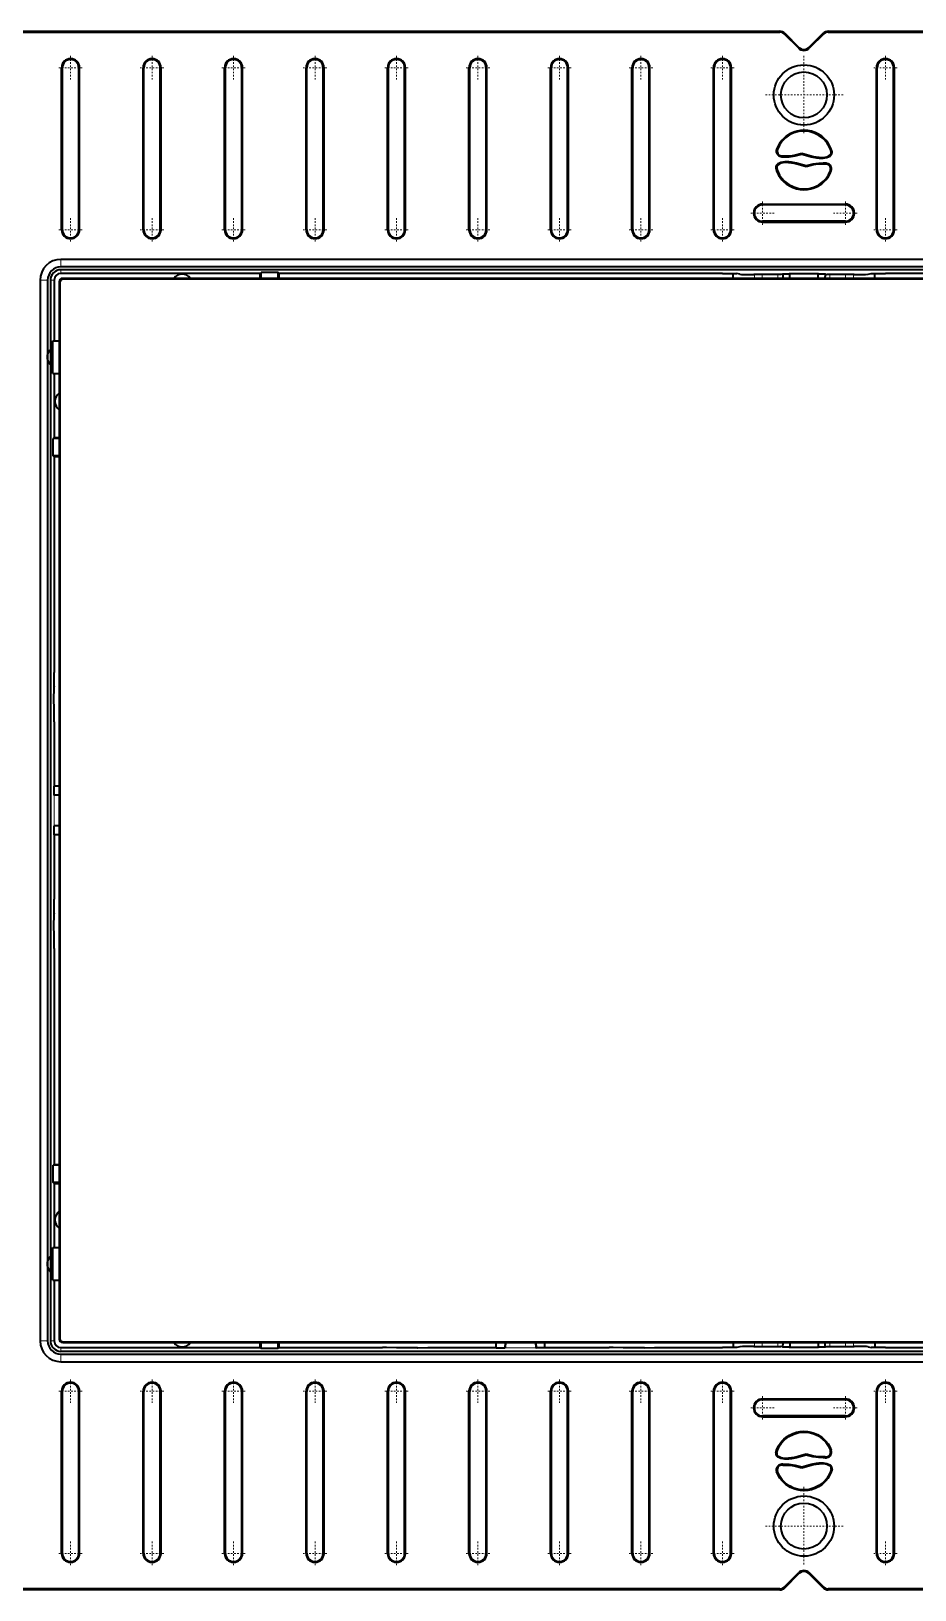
# Model space of a CAD drawing. Header units: inches. Extents: x 193287 to 241687, y 437648 to 550079.
# Drawn here: x 234760.3 to 234816.1, y 469760.9 to 469859.4 of the extents above; entities that cross this region are included whole.
import ezdxf

# ---------------------------------------------------------------- set-up
doc = ezdxf.new("R2010")
doc.units = ezdxf.units.IN
doc.header["$MEASUREMENT"] = 0
doc.linetypes.add('DASHDOT', pattern=[1, 0.5, -0.25, 0, -0.25])
doc.layers.add('CQ Lighting', color=5, linetype='Continuous', lineweight=0)
doc.layers.add('CQ lighting plan', color=7, linetype='Continuous', lineweight=0)
doc.layers.add('CQ SPOT DETAIL DIMENSION', color=9, linetype='Continuous')

# ---------------------------------------------------------------- blocks, each defined once
blk = doc.blocks.new('T.HC0E0.HQ12 top')
at = {"layer": 'CQ Lighting', "color": 1, "lineweight": 35}
for p, q in [((441352.04, 519356.81), (441486.63, 519356.81)), ((441352.04, 519356.69), (441486.63, 519356.69)), ((441493.45, 519356.81), (441628.04, 519356.81)), ((441493.45, 519356.69), (441628.04, 519356.69)), ((441385.27, 519328.78), (441385.27, 519351.66)), ((441385.39, 519328.78), (441385.39, 519351.66)), ((441387.69, 519328.78), (441387.69, 519351.66)), ((441387.81, 519328.78), (441387.81, 519351.66)), ((441396.77, 519328.78), (441396.77, 519351.66)), ((441396.89, 519328.78), (441396.89, 519351.66)), ((441399.19, 519328.78), (441399.19, 519351.66)), ((441399.31, 519328.78), (441399.31, 519351.66)), ((441408.27, 519328.78), (441408.27, 519351.66)), ((441408.39, 519328.78), (441408.39, 519351.66)), ((441410.69, 519328.78), (441410.69, 519351.66)), ((441410.81, 519328.78), (441410.81, 519351.66)), ((441419.77, 519328.78), (441419.77, 519351.66)), ((441419.89, 519328.78), (441419.89, 519351.66)), ((441422.19, 519328.78), (441422.19, 519351.66)), ((441422.31, 519328.78), (441422.31, 519351.66)), ((441431.27, 519328.78), (441431.27, 519351.66)), ((441431.39, 519328.78), (441431.39, 519351.66)), ((441433.69, 519328.78), (441433.69, 519351.66)), ((441433.81, 519328.78), (441433.81, 519351.66)), ((441442.77, 519328.78), (441442.77, 519351.66)), ((441442.89, 519328.78), (441442.89, 519351.66)), ((441445.19, 519328.78), (441445.19, 519351.66)), ((441445.31, 519328.78), (441445.31, 519351.66)), ((441454.27, 519328.78), (441454.27, 519351.66)), ((441454.39, 519328.78), (441454.39, 519351.66)), ((441456.69, 519328.78), (441456.69, 519351.66)), ((441456.81, 519328.78), (441456.81, 519351.66)), ((441465.77, 519328.78), (441465.77, 519351.66)), ((441465.89, 519328.78), (441465.89, 519351.66)), ((441468.19, 519328.78), (441468.19, 519351.66)), ((441468.31, 519328.78), (441468.31, 519351.66)), ((441477.27, 519328.78), (441477.27, 519351.66)), ((441477.39, 519328.78), (441477.39, 519351.66)), ((441479.69, 519328.78), (441479.69, 519351.66)), ((441479.81, 519328.78), (441479.81, 519351.66)), ((441500.27, 519328.78), (441500.27, 519351.66)), ((441500.39, 519328.78), (441500.39, 519351.66)), ((441502.69, 519328.78), (441502.69, 519351.66)), ((441502.81, 519328.78), (441502.81, 519351.66)), ((441594.89, 519324.61), (441385.19, 519324.61)), ((441594.89, 519323.55), (441385.19, 519323.55)), ((441382.24, 519321.66), (441382.24, 519171.96)), ((441383.31, 519321.66), (441383.31, 519171.96)), ((441383.7, 519321.66), (441383.7, 519171.96)), ((441384.93, 519321.42), (441384.93, 519172.21)), ((441385.04, 519321.31), (441385.04, 519172.31)), ((441594.89, 519323.15), (441385.19, 519323.15)), ((441413.29, 519322.62), (441385.19, 519322.62)), ((441594.65, 519321.92), (441385.43, 519321.92)), ((441594.54, 519321.81), (441385.54, 519321.81)), ((441478.55, 519322.62), (441415.99, 519322.62)), ((441384.23, 519296.76), (441384.23, 519266.28)), ((441384.23, 519227.35), (441384.23, 519196.86)), ((441385.43, 519171.71), (441594.65, 519171.71)), ((441385.54, 519171.81), (441594.54, 519171.81)), ((441385.19, 519171.01), (441413.29, 519171.01)), ((441385.19, 519170.48), (441594.89, 519170.48)), ((441385.19, 519170.08), (441594.89, 519170.08)), ((441501.53, 519171.01), (441564.09, 519171.01)), ((441385.19, 519169.01), (441594.89, 519169.01)), ((441385.27, 519141.96), (441385.27, 519164.85)), ((441385.39, 519141.96), (441385.39, 519164.85)), ((441387.69, 519141.96), (441387.69, 519164.85)), ((441387.81, 519141.96), (441387.81, 519164.85)), ((441396.77, 519141.96), (441396.77, 519164.85)), ((441396.89, 519141.96), (441396.89, 519164.85)), ((441399.19, 519141.96), (441399.19, 519164.85)), ((441399.31, 519141.96), (441399.31, 519164.85)), ((441408.27, 519141.96), (441408.27, 519164.85)), ((441408.39, 519141.96), (441408.39, 519164.85)), ((441410.69, 519141.96), (441410.69, 519164.85)), ((441410.81, 519141.96), (441410.81, 519164.85)), ((441419.77, 519141.96), (441419.77, 519164.85)), ((441419.89, 519141.96), (441419.89, 519164.85)), ((441422.19, 519141.96), (441422.19, 519164.85)), ((441422.31, 519141.96), (441422.31, 519164.85)), ((441431.27, 519141.96), (441431.27, 519164.85)), ((441431.39, 519141.96), (441431.39, 519164.85)), ((441433.69, 519141.96), (441433.69, 519164.85)), ((441433.81, 519141.96), (441433.81, 519164.85)), ((441442.77, 519141.96), (441442.77, 519164.85)), ((441442.89, 519141.96), (441442.89, 519164.85)), ((441445.19, 519141.96), (441445.19, 519164.85)), ((441445.31, 519141.96), (441445.31, 519164.85)), ((441454.27, 519141.96), (441454.27, 519164.85)), ((441454.39, 519141.96), (441454.39, 519164.85)), ((441456.69, 519141.96), (441456.69, 519164.85)), ((441456.81, 519141.96), (441456.81, 519164.85)), ((441465.77, 519141.96), (441465.77, 519164.85)), ((441465.89, 519141.96), (441465.89, 519164.85)), ((441468.19, 519141.96), (441468.19, 519164.85)), ((441468.31, 519141.96), (441468.31, 519164.85)), ((441477.27, 519141.96), (441477.27, 519164.85)), ((441477.39, 519141.96), (441477.39, 519164.85)), ((441479.69, 519141.96), (441479.69, 519164.85)), ((441479.81, 519141.96), (441479.81, 519164.85)), ((441500.27, 519141.96), (441500.27, 519164.85)), ((441500.39, 519141.96), (441500.39, 519164.85)), ((441502.69, 519141.96), (441502.69, 519164.85)), ((441502.81, 519141.96), (441502.81, 519164.85)), ((441486.63, 519136.94), (441352.04, 519136.94)), ((441486.63, 519136.81), (441352.04, 519136.81)), ((441628.04, 519136.94), (441493.45, 519136.94)), ((441628.04, 519136.81), (441493.45, 519136.81))]:
    blk.add_line(p, q, dxfattribs=at)
at = {"layer": 'CQ Lighting', "color": 1, "lineweight": 13, "ltscale": 0.00307}
for p, q in [((441486.63, 519356.69), (441486.63, 519356.81)), ((441493.45, 519356.69), (441493.45, 519356.81)), ((441454.27, 519351.66), (441454.39, 519351.66)), ((441456.81, 519351.66), (441456.69, 519351.66)), ((441465.77, 519351.66), (441465.89, 519351.66)), ((441468.31, 519351.66), (441468.19, 519351.66)), ((441477.27, 519351.66), (441477.39, 519351.66)), ((441479.81, 519351.66), (441479.69, 519351.66)), ((441500.27, 519351.66), (441500.39, 519351.66)), ((441502.81, 519351.66), (441502.69, 519351.66)), ((441490.03, 519342.83), (441490.03, 519342.71)), ((441486.18, 519340.14), (441486.3, 519340.1)), ((441486.8, 519339.1), (441486.82, 519339.22)), ((441487.03, 519339.08), (441487.04, 519339.2)), ((441493.87, 519339.31), (441493.78, 519339.4)), ((441494, 519339.77), (441493.88, 519339.75)), ((441486.21, 519337.95), (441486.3, 519337.86)), ((441493.05, 519338.18), (441493.04, 519338.06)), ((441493.28, 519338.16), (441493.26, 519338.04)), ((441493.9, 519337.12), (441493.78, 519337.16)), ((441490.04, 519334.43), (441490.04, 519334.55)), ((441484.19, 519332.4), (441484.19, 519332.28)), ((441495.89, 519332.4), (441495.89, 519332.28)), ((441484.19, 519329.86), (441484.19, 519329.98)), ((441495.89, 519329.86), (441495.89, 519329.98)), ((441454.27, 519328.78), (441454.39, 519328.78)), ((441456.81, 519328.78), (441456.69, 519328.78)), ((441465.77, 519328.78), (441465.89, 519328.78)), ((441468.31, 519328.78), (441468.19, 519328.78)), ((441477.27, 519328.78), (441477.39, 519328.78)), ((441479.81, 519328.78), (441479.69, 519328.78)), ((441500.27, 519328.78), (441500.39, 519328.78)), ((441502.81, 519328.78), (441502.69, 519328.78)), ((441454.27, 519164.85), (441454.39, 519164.85)), ((441456.81, 519164.85), (441456.69, 519164.85)), ((441465.77, 519164.85), (441465.89, 519164.85)), ((441468.31, 519164.85), (441468.19, 519164.85)), ((441477.27, 519164.85), (441477.39, 519164.85)), ((441479.81, 519164.85), (441479.69, 519164.85)), ((441500.27, 519164.85), (441500.39, 519164.85)), ((441502.81, 519164.85), (441502.69, 519164.85)), ((441486.8, 519154.53), (441486.82, 519154.41)), ((441487.03, 519154.55), (441487.04, 519154.43)), ((441493.28, 519154.66), (441493.25, 519154.54)), ((441493.28, 519155.47), (441493.26, 519155.59)), ((441493.87, 519154.32), (441493.78, 519154.23)), ((441494, 519153.86), (441493.88, 519153.88)), ((441490.03, 519150.8), (441490.03, 519150.92)), ((441454.27, 519141.96), (441454.39, 519141.96)), ((441456.81, 519141.96), (441456.69, 519141.96)), ((441465.77, 519141.96), (441465.89, 519141.96)), ((441468.31, 519141.96), (441468.19, 519141.96)), ((441477.27, 519141.96), (441477.39, 519141.96)), ((441479.81, 519141.96), (441479.69, 519141.96)), ((441500.27, 519141.96), (441500.39, 519141.96)), ((441502.81, 519141.96), (441502.69, 519141.96)), ((441486.63, 519136.94), (441486.63, 519136.81)), ((441493.45, 519136.94), (441493.45, 519136.81))]:
    blk.add_line(p, q, dxfattribs=at)
at = {"layer": 'CQ Lighting', "color": 1, "lineweight": 13, "ltscale": 0.003069}
for p, q in [((441487.25, 519356.44), (441487.33, 519356.52)), ((441492.83, 519356.44), (441492.75, 519356.52)), ((441489.25, 519354.44), (441489.33, 519354.52)), ((441490.83, 519354.44), (441490.75, 519354.52)), ((441385.27, 519351.66), (441385.39, 519351.66)), ((441387.81, 519351.66), (441387.69, 519351.66)), ((441396.77, 519351.66), (441396.89, 519351.66)), ((441399.31, 519351.66), (441399.19, 519351.66)), ((441408.27, 519351.66), (441408.39, 519351.66)), ((441410.81, 519351.66), (441410.69, 519351.66)), ((441419.77, 519351.66), (441419.89, 519351.66)), ((441422.31, 519351.66), (441422.19, 519351.66)), ((441431.27, 519351.66), (441431.39, 519351.66)), ((441433.81, 519351.66), (441433.69, 519351.66)), ((441442.77, 519351.66), (441442.89, 519351.66)), ((441445.31, 519351.66), (441445.19, 519351.66)), ((441493.28, 519338.97), (441493.25, 519339.09)), ((441486.08, 519337.49), (441486.2, 519337.51)), ((441486.79, 519338.29), (441486.83, 519338.17)), ((441385.27, 519328.78), (441385.39, 519328.78)), ((441387.81, 519328.78), (441387.69, 519328.78)), ((441396.77, 519328.78), (441396.89, 519328.78)), ((441399.31, 519328.78), (441399.19, 519328.78)), ((441408.27, 519328.78), (441408.39, 519328.78)), ((441410.81, 519328.78), (441410.69, 519328.78)), ((441419.77, 519328.78), (441419.89, 519328.78)), ((441422.31, 519328.78), (441422.19, 519328.78)), ((441431.27, 519328.78), (441431.39, 519328.78)), ((441433.81, 519328.78), (441433.69, 519328.78)), ((441442.77, 519328.78), (441442.89, 519328.78)), ((441445.31, 519328.78), (441445.19, 519328.78)), ((441385.27, 519164.85), (441385.39, 519164.85)), ((441387.81, 519164.85), (441387.69, 519164.85)), ((441396.77, 519164.85), (441396.89, 519164.85)), ((441399.31, 519164.85), (441399.19, 519164.85)), ((441408.27, 519164.85), (441408.39, 519164.85)), ((441410.81, 519164.85), (441410.69, 519164.85)), ((441419.77, 519164.85), (441419.89, 519164.85)), ((441422.31, 519164.85), (441422.19, 519164.85)), ((441431.27, 519164.85), (441431.39, 519164.85)), ((441433.81, 519164.85), (441433.69, 519164.85)), ((441442.77, 519164.85), (441442.89, 519164.85)), ((441445.31, 519164.85), (441445.19, 519164.85)), ((441484.19, 519163.77), (441484.19, 519163.65)), ((441495.89, 519163.77), (441495.89, 519163.65)), ((441484.19, 519161.23), (441484.19, 519161.35)), ((441495.89, 519161.23), (441495.89, 519161.35)), ((441490.04, 519159.2), (441490.04, 519159.08)), ((441486.08, 519156.14), (441486.2, 519156.12)), ((441493.9, 519156.51), (441493.78, 519156.47)), ((441486.21, 519155.68), (441486.3, 519155.77)), ((441486.8, 519155.34), (441486.83, 519155.46)), ((441493.05, 519155.45), (441493.04, 519155.57)), ((441486.18, 519153.49), (441486.3, 519153.53)), ((441385.27, 519141.96), (441385.39, 519141.96)), ((441387.81, 519141.96), (441387.69, 519141.96)), ((441396.77, 519141.96), (441396.89, 519141.96)), ((441399.31, 519141.96), (441399.19, 519141.96)), ((441408.27, 519141.96), (441408.39, 519141.96)), ((441410.81, 519141.96), (441410.69, 519141.96)), ((441419.77, 519141.96), (441419.89, 519141.96)), ((441422.31, 519141.96), (441422.19, 519141.96)), ((441431.27, 519141.96), (441431.39, 519141.96)), ((441433.81, 519141.96), (441433.69, 519141.96)), ((441442.77, 519141.96), (441442.89, 519141.96)), ((441445.31, 519141.96), (441445.19, 519141.96)), ((441489.25, 519139.19), (441489.33, 519139.11)), ((441490.83, 519139.19), (441490.75, 519139.11)), ((441487.25, 519137.19), (441487.33, 519137.11)), ((441492.83, 519137.19), (441492.75, 519137.11))]:
    blk.add_line(p, q, dxfattribs=at)
at = {"layer": 'CQ Lighting', "color": 1, "lineweight": 35, "ltscale": 0.070711}
for p, q in [((441487.25, 519356.44), (441489.25, 519354.44)), ((441487.33, 519356.52), (441489.33, 519354.52)), ((441492.75, 519356.52), (441490.75, 519354.52)), ((441492.83, 519356.44), (441490.83, 519354.44)), ((441487.25, 519137.19), (441489.25, 519139.19)), ((441487.33, 519137.11), (441489.33, 519139.11)), ((441492.75, 519137.11), (441490.75, 519139.11)), ((441492.83, 519137.19), (441490.83, 519139.19))]:
    blk.add_line(p, q, dxfattribs=at)
at = {"layer": 'CQ Lighting', "color": 1, "linetype": 'DASHDOT', "lineweight": 13, "ltscale": 0.082732}
for p, q in [((441386.54, 519353.32), (441386.54, 519350.01)), ((441398.04, 519353.32), (441398.04, 519350.01)), ((441409.54, 519353.32), (441409.54, 519350.01)), ((441421.04, 519353.32), (441421.04, 519350.01)), ((441432.54, 519353.32), (441432.54, 519350.01)), ((441444.04, 519353.32), (441444.04, 519350.01)), ((441455.54, 519353.32), (441455.54, 519350.01)), ((441467.04, 519353.32), (441467.04, 519350.01)), ((441478.54, 519353.32), (441478.54, 519350.01)), ((441501.54, 519353.32), (441501.54, 519350.01)), ((441484.19, 519332.78), (441484.19, 519329.47)), ((441495.89, 519332.78), (441495.89, 519329.47)), ((441386.54, 519330.43), (441386.54, 519327.12)), ((441398.04, 519330.43), (441398.04, 519327.12)), ((441409.54, 519330.43), (441409.54, 519327.12)), ((441421.04, 519330.43), (441421.04, 519327.12)), ((441432.54, 519330.43), (441432.54, 519327.12)), ((441444.04, 519330.43), (441444.04, 519327.12)), ((441455.54, 519330.43), (441455.54, 519327.12)), ((441467.04, 519330.43), (441467.04, 519327.12)), ((441478.54, 519330.43), (441478.54, 519327.12)), ((441501.54, 519330.43), (441501.54, 519327.12)), ((441386.54, 519143.62), (441386.54, 519140.31)), ((441398.04, 519143.62), (441398.04, 519140.31)), ((441409.54, 519143.62), (441409.54, 519140.31)), ((441421.04, 519143.62), (441421.04, 519140.31)), ((441432.54, 519143.62), (441432.54, 519140.31)), ((441444.04, 519143.62), (441444.04, 519140.31)), ((441455.54, 519143.62), (441455.54, 519140.31)), ((441467.04, 519143.62), (441467.04, 519140.31)), ((441478.54, 519143.62), (441478.54, 519140.31)), ((441501.54, 519143.62), (441501.54, 519140.31))]:
    blk.add_line(p, q, dxfattribs=at)
at = {"layer": 'CQ Lighting', "color": 1, "linetype": 'DASHDOT', "lineweight": 13, "ltscale": 0.276251}
blk.add_line((441490.04, 519353.34), (441490.04, 519342.29), dxfattribs=at)
at = {"layer": 'CQ Lighting', "color": 1, "linetype": 'DASHDOT', "lineweight": 13, "ltscale": 0.082731}
for p, q in [((441388.19, 519351.66), (441384.88, 519351.66)), ((441399.69, 519351.66), (441396.38, 519351.66)), ((441411.19, 519351.66), (441407.88, 519351.66)), ((441422.69, 519351.66), (441419.38, 519351.66)), ((441434.19, 519351.66), (441430.88, 519351.66)), ((441445.69, 519351.66), (441442.38, 519351.66)), ((441457.19, 519351.66), (441453.88, 519351.66)), ((441468.69, 519351.66), (441465.38, 519351.66)), ((441480.19, 519351.66), (441476.88, 519351.66)), ((441503.19, 519351.66), (441499.88, 519351.66)), ((441485.84, 519331.13), (441482.53, 519331.13)), ((441497.54, 519331.13), (441494.23, 519331.13)), ((441388.19, 519328.78), (441384.88, 519328.78)), ((441399.69, 519328.78), (441396.38, 519328.78)), ((441411.19, 519328.78), (441407.88, 519328.78)), ((441422.69, 519328.78), (441419.38, 519328.78)), ((441434.19, 519328.78), (441430.88, 519328.78)), ((441445.69, 519328.78), (441442.38, 519328.78)), ((441457.19, 519328.78), (441453.88, 519328.78)), ((441468.69, 519328.78), (441465.38, 519328.78)), ((441480.19, 519328.78), (441476.88, 519328.78)), ((441503.19, 519328.78), (441499.88, 519328.78)), ((441388.19, 519164.85), (441384.88, 519164.85)), ((441386.54, 519166.51), (441386.54, 519163.2)), ((441399.69, 519164.85), (441396.38, 519164.85)), ((441398.04, 519166.51), (441398.04, 519163.2)), ((441411.19, 519164.85), (441407.88, 519164.85)), ((441409.54, 519166.51), (441409.54, 519163.2)), ((441422.69, 519164.85), (441419.38, 519164.85)), ((441421.04, 519166.51), (441421.04, 519163.2)), ((441434.19, 519164.85), (441430.88, 519164.85)), ((441432.54, 519166.51), (441432.54, 519163.2)), ((441445.69, 519164.85), (441442.38, 519164.85)), ((441444.04, 519166.51), (441444.04, 519163.2)), ((441457.19, 519164.85), (441453.88, 519164.85)), ((441455.54, 519166.51), (441455.54, 519163.2)), ((441468.69, 519164.85), (441465.38, 519164.85)), ((441467.04, 519166.51), (441467.04, 519163.2)), ((441480.19, 519164.85), (441476.88, 519164.85)), ((441478.54, 519166.51), (441478.54, 519163.2)), ((441503.19, 519164.85), (441499.88, 519164.85)), ((441501.54, 519166.51), (441501.54, 519163.2)), ((441484.19, 519164.16), (441484.19, 519160.85)), ((441495.89, 519164.16), (441495.89, 519160.85)), ((441485.84, 519162.5), (441482.53, 519162.5)), ((441497.54, 519162.5), (441494.23, 519162.5)), ((441388.19, 519141.96), (441384.88, 519141.96)), ((441399.69, 519141.96), (441396.38, 519141.96)), ((441411.19, 519141.96), (441407.88, 519141.96)), ((441422.69, 519141.96), (441419.38, 519141.96)), ((441434.19, 519141.96), (441430.88, 519141.96)), ((441445.69, 519141.96), (441442.38, 519141.96)), ((441457.19, 519141.96), (441453.88, 519141.96)), ((441468.69, 519141.96), (441465.38, 519141.96)), ((441480.19, 519141.96), (441476.88, 519141.96)), ((441503.19, 519141.96), (441499.88, 519141.96))]:
    blk.add_line(p, q, dxfattribs=at)
at = {"layer": 'CQ Lighting', "color": 1, "linetype": 'DASHDOT', "lineweight": 13, "ltscale": 0.27625}
for p, q in [((441495.56, 519347.81), (441484.51, 519347.81)), ((441490.04, 519151.34), (441490.04, 519140.29)), ((441495.56, 519145.81), (441484.51, 519145.81))]:
    blk.add_line(p, q, dxfattribs=at)
at = {"layer": 'CQ Lighting', "color": 1, "lineweight": 35, "ltscale": 0.003198}
for p, q in [((441489.73, 519339.59), (441489.73, 519339.46)), ((441490.35, 519337.67), (441490.35, 519337.8))]:
    blk.add_line(p, q, dxfattribs=at)
at = {"layer": 'CQ Lighting', "color": 1, "lineweight": 35, "ltscale": 0.2925}
for p, q in [((441484.19, 519332.4), (441495.89, 519332.4)), ((441495.89, 519332.28), (441484.19, 519332.28)), ((441495.89, 519329.98), (441484.19, 519329.98)), ((441484.19, 519329.86), (441495.89, 519329.86)), ((441484.19, 519163.77), (441495.89, 519163.77)), ((441495.89, 519163.65), (441484.19, 519163.65)), ((441495.89, 519161.35), (441484.19, 519161.35)), ((441484.19, 519161.23), (441495.89, 519161.23))]:
    blk.add_line(p, q, dxfattribs=at)
at = {"layer": 'CQ Lighting', "color": 1, "lineweight": 13, "ltscale": 0.026749}
for p, q in [((441385.19, 519324.61), (441385.19, 519323.55)), ((441382.24, 519321.66), (441383.31, 519321.66)), ((441382.24, 519171.96), (441383.31, 519171.96)), ((441385.19, 519169.01), (441385.19, 519170.08))]:
    blk.add_line(p, q, dxfattribs=at)
at = {"layer": 'CQ Lighting', "color": 1, "lineweight": 13, "ltscale": 0.013243}
for p, q in [((441383.7, 519321.66), (441384.23, 519321.66)), ((441385.19, 519323.15), (441385.19, 519322.62)), ((441383.7, 519171.96), (441384.23, 519171.96)), ((441385.19, 519170.48), (441385.19, 519171.01))]:
    blk.add_line(p, q, dxfattribs=at)
at = {"layer": 'CQ Lighting', "color": 1, "lineweight": 35, "ltscale": 0.21375}
for p, q in [((441384.23, 519321.66), (441384.23, 519313.11)), ((441384.23, 519180.51), (441384.23, 519171.96))]:
    blk.add_line(p, q, dxfattribs=at)
at = {"layer": 'CQ Lighting', "color": 1, "lineweight": 13, "ltscale": 0.003856}
for p, q in [((441384.93, 519321.42), (441385.04, 519321.31)), ((441385.43, 519321.92), (441385.54, 519321.81)), ((441384.93, 519172.21), (441385.04, 519172.31)), ((441385.43, 519171.71), (441385.54, 519171.81))]:
    blk.add_line(p, q, dxfattribs=at)
at = {"layer": 'CQ Lighting', "color": 1, "lineweight": 35, "ltscale": 0.004443}
for p, q in [((441413.29, 519322.62), (441413.42, 519322.75)), ((441415.99, 519322.62), (441415.86, 519322.75)), ((441384.23, 519299.46), (441384.1, 519299.34)), ((441384.23, 519296.76), (441384.1, 519296.89)), ((441384.23, 519196.86), (441384.1, 519196.74)), ((441384.23, 519194.16), (441384.1, 519194.29)), ((441413.29, 519171.01), (441413.42, 519170.88)), ((441415.99, 519171.01), (441415.86, 519170.88))]:
    blk.add_line(p, q, dxfattribs=at)
at = {"layer": 'CQ Lighting', "color": 1, "lineweight": 35, "ltscale": 0.017497}
for p, q in [((441413.29, 519321.92), (441413.29, 519322.62)), ((441415.99, 519321.92), (441415.99, 519322.62))]:
    blk.add_line(p, q, dxfattribs=at)
at = {"layer": 'CQ Lighting', "color": 1, "lineweight": 35, "ltscale": 0.020639}
for p, q in [((441413.42, 519321.92), (441413.42, 519322.75)), ((441415.86, 519321.92), (441415.86, 519322.75))]:
    blk.add_line(p, q, dxfattribs=at)
at = {"layer": 'CQ Lighting', "color": 1, "lineweight": 35, "ltscale": 0.061217}
for p, q in [((441415.86, 519322.75), (441413.42, 519322.75)), ((441384.1, 519296.89), (441384.1, 519299.34)), ((441415.86, 519170.88), (441413.42, 519170.88))]:
    blk.add_line(p, q, dxfattribs=at)
at = {"layer": 'CQ Lighting', "color": 1, "lineweight": 35, "ltscale": 0.017352}
for p, q in [((441480.04, 519321.92), (441480.04, 519322.62)), ((441500.04, 519321.92), (441500.04, 519322.62))]:
    blk.add_line(p, q, dxfattribs=at)
at = {"layer": 'CQ Lighting', "color": 1, "lineweight": 35, "ltscale": 0.010924}
for p, q in [((441480.97, 519322.5), (441480.55, 519322.61)), ((441499.11, 519322.5), (441499.53, 519322.61)), ((441480.97, 519171.13), (441480.55, 519171.02)), ((441499.11, 519171.13), (441499.53, 519171.02))]:
    blk.add_line(p, q, dxfattribs=at)
at = {"layer": 'CQ Lighting', "color": 1, "lineweight": 35, "ltscale": 0.095664}
for p, q in [((441486.8, 519322.48), (441482.97, 519322.48)), ((441497.11, 519322.48), (441493.28, 519322.48)), ((441482.97, 519171.15), (441486.8, 519171.15)), ((441493.28, 519171.15), (441497.11, 519171.15))]:
    blk.add_line(p, q, dxfattribs=at)
at = {"layer": 'CQ Lighting', "color": 1, "lineweight": 13, "ltscale": 0.014006}
for p, q in [((441483.05, 519321.92), (441483.05, 519322.48)), ((441484.16, 519321.92), (441484.16, 519322.48)), ((441486.37, 519322.48), (441486.37, 519321.92)), ((441493.71, 519321.92), (441493.71, 519322.48)), ((441495.92, 519322.48), (441495.92, 519321.92)), ((441497.03, 519322.48), (441497.03, 519321.92))]:
    blk.add_line(p, q, dxfattribs=at)
at = {"layer": 'CQ Lighting', "color": 1, "lineweight": 35, "ltscale": 0.004949}
for p, q in [((441486.99, 519322.53), (441486.8, 519322.48)), ((441493.09, 519322.53), (441493.28, 519322.48)), ((441486.99, 519171.1), (441486.8, 519171.15)), ((441493.09, 519171.1), (441493.28, 519171.15))]:
    blk.add_line(p, q, dxfattribs=at)
at = {"layer": 'CQ Lighting', "color": 1, "lineweight": 35, "ltscale": 0.02625}
for p, q in [((441488.04, 519322.53), (441486.99, 519322.53)), ((441493.09, 519322.53), (441492.04, 519322.53)), ((441486.99, 519171.1), (441488.04, 519171.1)), ((441492.04, 519171.1), (441493.09, 519171.1))]:
    blk.add_line(p, q, dxfattribs=at)
at = {"layer": 'CQ Lighting', "color": 1, "lineweight": 35, "ltscale": 0.007932}
for p, q in [((441487.04, 519322.53), (441487.04, 519322.21)), ((441493.04, 519322.53), (441493.04, 519322.21)), ((441487.04, 519171.1), (441487.04, 519171.41)), ((441493.04, 519171.1), (441493.04, 519171.41))]:
    blk.add_line(p, q, dxfattribs=at)
at = {"layer": 'CQ Lighting', "color": 1, "lineweight": 35, "ltscale": 0.001254}
for p, q in [((441487.99, 519322.59), (441488.04, 519322.58)), ((441492.04, 519322.58), (441492.09, 519322.59)), ((441487.99, 519171.04), (441488.04, 519171.05)), ((441492.04, 519171.05), (441492.09, 519171.04))]:
    blk.add_line(p, q, dxfattribs=at)
at = {"layer": 'CQ Lighting', "color": 1, "lineweight": 35, "ltscale": 0.016656}
for p, q in [((441488.04, 519321.92), (441488.04, 519322.59)), ((441492.04, 519321.92), (441492.04, 519322.59))]:
    blk.add_line(p, q, dxfattribs=at)
at = {"layer": 'CQ Lighting', "color": 1, "lineweight": 35, "ltscale": 0.226101}
for p, q in [((441510.57, 519322.62), (441501.53, 519322.62)), ((441469.51, 519171.01), (441478.55, 519171.01))]:
    blk.add_line(p, q, dxfattribs=at)
at = {"layer": 'CQ Lighting', "color": 1, "lineweight": 35, "ltscale": 0.007039}
for p, q in [((441384.04, 519312.83), (441384.04, 519313.11)), ((441384.04, 519184.83), (441384.04, 519185.11))]:
    blk.add_line(p, q, dxfattribs=at)
at = {"layer": 'CQ Lighting', "color": 1, "lineweight": 35, "ltscale": 0.022273}
for p, q in [((441384.04, 519313.11), (441384.93, 519313.11)), ((441384.04, 519308.51), (441384.93, 519308.51)), ((441384.04, 519185.11), (441384.93, 519185.11)), ((441384.04, 519180.51), (441384.93, 519180.51))]:
    blk.add_line(p, q, dxfattribs=at)
at = {"layer": 'CQ Lighting', "color": 1, "lineweight": 35, "ltscale": 0.107961}
for p, q in [((441384.04, 519308.51), (441384.04, 519312.83)), ((441384.04, 519180.51), (441384.04, 519184.83))]:
    blk.add_line(p, q, dxfattribs=at)
at = {"layer": 'CQ Lighting', "color": 1, "lineweight": 35, "ltscale": 0.226248}
blk.add_line((441384.23, 519308.51), (441384.23, 519299.46), dxfattribs=at)
at = {"layer": 'CQ Lighting', "color": 1, "lineweight": 35, "ltscale": 0.020638}
for p, q in [((441384.93, 519299.34), (441384.1, 519299.34)), ((441384.93, 519296.89), (441384.1, 519296.89)), ((441384.93, 519196.74), (441384.1, 519196.74)), ((441384.93, 519194.29), (441384.1, 519194.29)), ((441413.42, 519170.88), (441413.42, 519171.71)), ((441415.86, 519170.88), (441415.86, 519171.71))]:
    blk.add_line(p, q, dxfattribs=at)
at = {"layer": 'CQ Lighting', "color": 1, "lineweight": 35, "ltscale": 0.017496}
for p, q in [((441384.23, 519299.46), (441384.93, 519299.46)), ((441384.23, 519296.76), (441384.93, 519296.76)), ((441384.23, 519196.86), (441384.93, 519196.86)), ((441384.23, 519194.16), (441384.93, 519194.16)), ((441413.29, 519171.01), (441413.29, 519171.71)), ((441415.99, 519171.01), (441415.99, 519171.71))]:
    blk.add_line(p, q, dxfattribs=at)
at = {"layer": 'CQ Lighting', "color": 1, "lineweight": 35, "ltscale": 0.000476}
for p, q in [((441384.22, 519264.31), (441384.22, 519264.29)), ((441384.22, 519261.32), (441384.22, 519261.34)), ((441384.22, 519232.31), (441384.22, 519232.29)), ((441384.22, 519229.32), (441384.22, 519229.34)), ((441432.56, 519170.99), (441432.54, 519170.99)), ((441435.52, 519170.99), (441435.54, 519170.99)), ((441464.56, 519170.99), (441464.54, 519170.99)), ((441467.52, 519170.99), (441467.54, 519170.99))]:
    blk.add_line(p, q, dxfattribs=at)
at = {"layer": 'CQ Lighting', "color": 1, "lineweight": 35, "ltscale": 0.227061}
for p, q in [((441384.23, 519259.35), (441384.23, 519250.27)), ((441384.23, 519243.36), (441384.23, 519234.28))]:
    blk.add_line(p, q, dxfattribs=at)
at = {"layer": 'CQ Lighting', "color": 1, "lineweight": 35, "ltscale": 0.031544}
for p, q in [((441384.2, 519250.27), (441384.2, 519249.01)), ((441384.2, 519244.62), (441384.2, 519243.36))]:
    blk.add_line(p, q, dxfattribs=at)
at = {"layer": 'CQ Lighting', "color": 1, "lineweight": 35, "ltscale": 0.018345}
for p, q in [((441384.93, 519250.24), (441384.2, 519250.27)), ((441384.93, 519243.39), (441384.2, 519243.36))]:
    blk.add_line(p, q, dxfattribs=at)
at = {"layer": 'CQ Lighting', "color": 1, "lineweight": 35, "ltscale": 0.001102}
for p, q in [((441384.22, 519248.97), (441384.2, 519249.01)), ((441384.22, 519244.66), (441384.2, 519244.62))]:
    blk.add_line(p, q, dxfattribs=at)
at = {"layer": 'CQ Lighting', "color": 1, "lineweight": 35, "ltscale": 0.018337}
for p, q in [((441384.93, 519248.99), (441384.2, 519249.01)), ((441384.93, 519244.64), (441384.2, 519244.62))]:
    blk.add_line(p, q, dxfattribs=at)
at = {"layer": 'CQ Lighting', "color": 1, "lineweight": 13, "ltscale": 0.107585}
for p, q in [((441384.22, 519248.97), (441384.22, 519244.66)), ((441452.19, 519170.99), (441447.89, 519170.99))]:
    blk.add_line(p, q, dxfattribs=at)
at = {"layer": 'CQ Lighting', "color": 1, "lineweight": 35, "ltscale": 0.061216}
blk.add_line((441384.1, 519194.29), (441384.1, 519196.74), dxfattribs=at)
at = {"layer": 'CQ Lighting', "color": 1, "lineweight": 35, "ltscale": 0.22625}
blk.add_line((441384.23, 519194.16), (441384.23, 519185.11), dxfattribs=at)
at = {"layer": 'CQ Lighting', "color": 1, "lineweight": 35, "ltscale": 0.01833}
for p, q in [((441446.59, 519170.97), (441446.61, 519171.71)), ((441453.49, 519170.97), (441453.46, 519171.71))]:
    blk.add_line(p, q, dxfattribs=at)
at = {"layer": 'CQ Lighting', "color": 1, "lineweight": 35, "ltscale": 0.018322}
for p, q in [((441447.86, 519171.71), (441447.85, 519170.97)), ((441452.22, 519171.71), (441452.23, 519170.97))]:
    blk.add_line(p, q, dxfattribs=at)
at = {"layer": 'CQ Lighting', "color": 1, "lineweight": 35, "ltscale": 0.017349}
for p, q in [((441480.04, 519171.71), (441480.04, 519171.01)), ((441500.04, 519171.71), (441500.04, 519171.01))]:
    blk.add_line(p, q, dxfattribs=at)
at = {"layer": 'CQ Lighting', "color": 1, "lineweight": 13, "ltscale": 0.014005}
for p, q in [((441483.05, 519171.71), (441483.05, 519171.15)), ((441484.16, 519171.71), (441484.16, 519171.15)), ((441486.37, 519171.15), (441486.37, 519171.71)), ((441493.71, 519171.71), (441493.71, 519171.15)), ((441495.92, 519171.15), (441495.92, 519171.71)), ((441497.03, 519171.15), (441497.03, 519171.71))]:
    blk.add_line(p, q, dxfattribs=at)
at = {"layer": 'CQ Lighting', "color": 1, "lineweight": 35, "ltscale": 0.016655}
for p, q in [((441488.04, 519171.71), (441488.04, 519171.04)), ((441492.04, 519171.71), (441492.04, 519171.04))]:
    blk.add_line(p, q, dxfattribs=at)
at = {"layer": 'CQ Lighting', "color": 1, "lineweight": 35, "ltscale": 0.364604}
blk.add_line((441415.99, 519171.01), (441430.57, 519171.01), dxfattribs=at)
at = {"layer": 'CQ Lighting', "color": 1, "lineweight": 35, "ltscale": 0.227122}
for p, q in [((441437.51, 519171.01), (441446.59, 519171.01)), ((441453.49, 519171.01), (441462.57, 519171.01))]:
    blk.add_line(p, q, dxfattribs=at)
at = {"layer": 'CQ Lighting', "color": 1, "lineweight": 35, "ltscale": 0.031513}
for p, q in [((441446.59, 519170.97), (441447.85, 519170.97)), ((441453.49, 519170.97), (441452.23, 519170.97))]:
    blk.add_line(p, q, dxfattribs=at)
at = {"layer": 'CQ Lighting', "color": 1, "lineweight": 35, "ltscale": 0.001068}
for p, q in [((441447.89, 519170.99), (441447.85, 519170.97)), ((441452.19, 519170.99), (441452.23, 519170.97))]:
    blk.add_line(p, q, dxfattribs=at)
at = {"layer": 'CQ Lighting', "color": 1, "lineweight": 35, "ltscale": 0.003193}
blk.add_line((441489.73, 519154.04), (441489.73, 519154.17), dxfattribs=at)
at = {"layer": 'CQ Lighting', "color": 1, "lineweight": 35, "ltscale": 0.003194}
blk.add_line((441490.35, 519155.96), (441490.35, 519155.83), dxfattribs=at)
at = {"layer": 'CQ Lighting', "color": 1, "lineweight": 35}
for points in [[(441490.03, 519342.83), (441489.56, 519342.81), (441489.08, 519342.72), (441488.6, 519342.58), (441488.14, 519342.37), (441487.5, 519341.97), (441486.95, 519341.45), (441486.64, 519341.05), (441486.38, 519340.61), (441486.18, 519340.14)], [(441490.03, 519342.71), (441489.31, 519342.65), (441488.63, 519342.46), (441488.01, 519342.16), (441487.45, 519341.76), (441486.97, 519341.28), (441486.58, 519340.72), (441486.3, 519340.1)], [(441494, 519339.77), (441493.85, 519340.29), (441493.62, 519340.78), (441493.4, 519341.12), (441493.15, 519341.43), (441492.86, 519341.72), (441492.54, 519341.99), (441492.09, 519342.28), (441491.61, 519342.52), (441491.1, 519342.69), (441490.57, 519342.8), (441490.03, 519342.83)], [(441493.88, 519339.75), (441493.78, 519340.1), (441493.65, 519340.44), (441493.47, 519340.78), (441493.26, 519341.1), (441492.76, 519341.65), (441492.16, 519342.1), (441491.49, 519342.43), (441490.77, 519342.64), (441490.03, 519342.71)], [(441487.03, 519339.08), (441487.33, 519339.07), (441487.94, 519339.1), (441488.81, 519339.23), (441489.73, 519339.46)], [(441487.04, 519339.2), (441487.53, 519339.2), (441488.03, 519339.23), (441488.67, 519339.33), (441489.73, 519339.59)], [(441489.73, 519339.59), (441490.86, 519339.27), (441491.41, 519339.14), (441492.2, 519339.01), (441492.75, 519339), (441493.25, 519339.09)], [(441489.73, 519339.46), (441491.08, 519339.09), (441491.8, 519338.94), (441492.17, 519338.89), (441492.75, 519338.88), (441493.28, 519338.97)], [(441493.25, 519339.09), (441493.55, 519339.22), (441493.78, 519339.4)], [(441493.28, 519338.97), (441493.51, 519339.06), (441493.72, 519339.18), (441493.87, 519339.31)], [(441486.08, 519337.49), (441486.23, 519336.97), (441486.46, 519336.48), (441486.68, 519336.14), (441486.93, 519335.83), (441487.22, 519335.54), (441487.54, 519335.27), (441487.99, 519334.98), (441488.47, 519334.74), (441488.98, 519334.57), (441489.51, 519334.46), (441490.04, 519334.43)], [(441486.2, 519337.51), (441486.3, 519337.16), (441486.43, 519336.82), (441486.61, 519336.48), (441486.82, 519336.16), (441487.32, 519335.61), (441487.92, 519335.16), (441488.59, 519334.83), (441489.3, 519334.62), (441490.04, 519334.55)], [(441486.8, 519338.29), (441486.57, 519338.2), (441486.36, 519338.08), (441486.21, 519337.95)], [(441486.83, 519338.17), (441486.53, 519338.04), (441486.3, 519337.86)], [(441490.35, 519337.8), (441489, 519338.17), (441488.28, 519338.32), (441487.91, 519338.37), (441487.33, 519338.38), (441486.8, 519338.29)], [(441490.35, 519337.67), (441489.22, 519337.99), (441488.67, 519338.12), (441487.88, 519338.25), (441487.33, 519338.26), (441486.83, 519338.17)], [(441490.04, 519334.55), (441490.77, 519334.61), (441491.45, 519334.8), (441492.07, 519335.1), (441492.63, 519335.5), (441493.11, 519335.98), (441493.5, 519336.54), (441493.78, 519337.16)], [(441490.04, 519334.43), (441490.52, 519334.45), (441490.99, 519334.54), (441491.48, 519334.68), (441491.94, 519334.89), (441492.58, 519335.29), (441493.13, 519335.81), (441493.44, 519336.21), (441493.7, 519336.65), (441493.9, 519337.12)], [(441493.05, 519338.18), (441492.75, 519338.19), (441492.14, 519338.16), (441491.27, 519338.03), (441490.35, 519337.8)], [(441493.04, 519338.06), (441492.55, 519338.06), (441492.05, 519338.02), (441491.41, 519337.93), (441490.35, 519337.67)], [(441478.55, 519322.62), (441480.16, 519322.62), (441480.52, 519322.61), (441480.54, 519322.61), (441480.55, 519322.61)], [(441480.97, 519322.5), (441480.98, 519322.5), (441481.22, 519322.49), (441482.97, 519322.48)], [(441487.99, 519322.59), (441487.99, 519322.59), (441488.01, 519322.59), (441488.2, 519322.59), (441491.42, 519322.6), (441492.07, 519322.59), (441492.09, 519322.59), (441492.09, 519322.59)], [(441497.11, 519322.48), (441498.72, 519322.49), (441499.08, 519322.5), (441499.1, 519322.5), (441499.11, 519322.5)], [(441499.53, 519322.61), (441499.54, 519322.61), (441499.78, 519322.61), (441501.53, 519322.62)], [(441384.22, 519264.31), (441384.23, 519265.39), (441384.23, 519266.28)], [(441384.22, 519261.34), (441384.2, 519262.35), (441384.21, 519264.27), (441384.22, 519264.29)], [(441384.23, 519259.35), (441384.22, 519260.96), (441384.22, 519261.32)], [(441384.93, 519248.94), (441384.24, 519248.96), (441384.22, 519248.96), (441384.22, 519248.97)], [(441384.93, 519244.69), (441384.24, 519244.67), (441384.22, 519244.66), (441384.22, 519244.66)], [(441384.22, 519232.31), (441384.23, 519233.39), (441384.23, 519234.28)], [(441384.22, 519229.34), (441384.2, 519230.35), (441384.21, 519232.27), (441384.22, 519232.29)], [(441384.23, 519227.35), (441384.22, 519228.96), (441384.22, 519229.32)], [(441447.91, 519171.71), (441447.89, 519171.02), (441447.89, 519171), (441447.89, 519170.99)], [(441452.16, 519171.71), (441452.19, 519171.02), (441452.19, 519171), (441452.19, 519170.99)], [(441432.54, 519170.99), (441431.12, 519171.01), (441430.57, 519171.01)], [(441435.52, 519170.99), (441434.43, 519170.98), (441432.89, 519170.98), (441432.56, 519170.99)], [(441435.54, 519170.99), (441436.96, 519171.01), (441437.51, 519171.01)], [(441464.54, 519170.99), (441463.12, 519171.01), (441462.57, 519171.01)], [(441467.52, 519170.99), (441466.43, 519170.98), (441464.89, 519170.98), (441464.56, 519170.99)], [(441467.54, 519170.99), (441468.96, 519171.01), (441469.51, 519171.01)], [(441480.55, 519171.02), (441480.54, 519171.02), (441480.3, 519171.02), (441478.55, 519171.01)], [(441482.97, 519171.15), (441481.36, 519171.14), (441481, 519171.13), (441480.98, 519171.13), (441480.97, 519171.13)], [(441492.09, 519171.04), (441492.09, 519171.04), (441492.09, 519171.04), (441492.06, 519171.04), (441491.42, 519171.03), (441488.91, 519171.03), (441488, 519171.04), (441487.99, 519171.04), (441487.99, 519171.04)], [(441499.11, 519171.13), (441499.1, 519171.13), (441498.86, 519171.14), (441497.11, 519171.15)], [(441501.53, 519171.01), (441499.92, 519171.01), (441499.56, 519171.02), (441499.54, 519171.02), (441499.53, 519171.02)], [(441486.08, 519156.14), (441486.23, 519156.66), (441486.46, 519157.15), (441486.68, 519157.49), (441486.93, 519157.8), (441487.22, 519158.09), (441487.54, 519158.36), (441487.99, 519158.65), (441488.47, 519158.89), (441488.98, 519159.06), (441489.51, 519159.17), (441490.04, 519159.2)], [(441486.2, 519156.12), (441486.3, 519156.47), (441486.43, 519156.81), (441486.61, 519157.15), (441486.82, 519157.47), (441487.32, 519158.02), (441487.92, 519158.47), (441488.59, 519158.8), (441489.3, 519159.01), (441490.04, 519159.08)], [(441490.04, 519159.2), (441490.52, 519159.18), (441490.99, 519159.09), (441491.48, 519158.95), (441491.94, 519158.74), (441492.58, 519158.34), (441493.13, 519157.82), (441493.44, 519157.42), (441493.7, 519156.98), (441493.9, 519156.51)], [(441490.04, 519159.08), (441490.77, 519159.02), (441491.45, 519158.83), (441492.07, 519158.53), (441492.63, 519158.13), (441493.11, 519157.65), (441493.5, 519157.09), (441493.78, 519156.47)], [(441486.8, 519155.34), (441486.57, 519155.43), (441486.36, 519155.55), (441486.21, 519155.68)], [(441486.83, 519155.46), (441486.53, 519155.59), (441486.3, 519155.77)], [(441490.35, 519155.83), (441489, 519155.46), (441488.28, 519155.31), (441487.91, 519155.26), (441487.33, 519155.25), (441486.8, 519155.34)], [(441490.35, 519155.96), (441489.22, 519155.64), (441488.67, 519155.51), (441487.88, 519155.38), (441487.33, 519155.37), (441486.83, 519155.46)], [(441487.03, 519154.55), (441487.33, 519154.56), (441487.94, 519154.53), (441488.81, 519154.4), (441489.73, 519154.17)], [(441487.04, 519154.43), (441487.53, 519154.43), (441488.03, 519154.4), (441488.67, 519154.3), (441489.73, 519154.04)], [(441489.73, 519154.17), (441491.08, 519154.54), (441491.8, 519154.69), (441492.17, 519154.74), (441492.75, 519154.75), (441493.28, 519154.66)], [(441489.73, 519154.04), (441490.86, 519154.36), (441491.41, 519154.49), (441492.2, 519154.62), (441492.75, 519154.63), (441493.25, 519154.54)], [(441493.88, 519153.88), (441493.78, 519153.53), (441493.65, 519153.19), (441493.47, 519152.85), (441493.26, 519152.53), (441492.76, 519151.98), (441492.16, 519151.53), (441491.49, 519151.2), (441490.77, 519150.99), (441490.03, 519150.92)], [(441494, 519153.86), (441493.85, 519153.34), (441493.62, 519152.85), (441493.4, 519152.51), (441493.15, 519152.2), (441492.86, 519151.91), (441492.54, 519151.64), (441492.09, 519151.35), (441491.61, 519151.11), (441491.1, 519150.94), (441490.57, 519150.83), (441490.03, 519150.8)], [(441493.04, 519155.57), (441492.55, 519155.57), (441492.05, 519155.6), (441491.41, 519155.7), (441490.35, 519155.96)], [(441493.05, 519155.45), (441492.75, 519155.44), (441492.14, 519155.47), (441491.27, 519155.6), (441490.35, 519155.83)], [(441493.25, 519154.54), (441493.55, 519154.41), (441493.78, 519154.23)], [(441493.28, 519154.66), (441493.51, 519154.57), (441493.72, 519154.45), (441493.87, 519154.32)], [(441490.03, 519150.8), (441489.56, 519150.82), (441489.08, 519150.91), (441488.6, 519151.05), (441488.14, 519151.26), (441487.5, 519151.66), (441486.95, 519152.18), (441486.64, 519152.58), (441486.38, 519153.02), (441486.18, 519153.49)], [(441490.03, 519150.92), (441489.31, 519150.98), (441488.63, 519151.17), (441488.01, 519151.47), (441487.45, 519151.87), (441486.97, 519152.35), (441486.58, 519152.91), (441486.3, 519153.53)]]:
    blk.add_lwpolyline(points, dxfattribs=at)
for centre, radius in [((441490.04, 519347.81), 4.25), ((441490.04, 519347.81), 3.25), ((441490.04, 519145.81), 4.25), ((441490.04, 519145.81), 3.25)]:
    blk.add_circle(centre, radius, dxfattribs=at)
for centre, radius, start, end in [((441486.63, 519355.81), 1, 45, 90), ((441486.63, 519355.81), 0.877, 45, 90), ((441493.45, 519355.81), 1, 90, 135), ((441493.45, 519355.81), 0.877, 90, 135), ((441490.04, 519355.23), 1.12, 225, 315), ((441490.04, 519355.23), 1, 225, 315), ((441386.54, 519351.66), 1.27, 0, 180), ((441386.54, 519351.66), 1.15, 0, 180), ((441398.04, 519351.66), 1.27, 0, 180), ((441398.04, 519351.66), 1.15, 0, 180), ((441409.54, 519351.66), 1.27, 0, 180), ((441409.54, 519351.66), 1.15, 0, 180), ((441421.04, 519351.66), 1.27, 0, 180), ((441421.04, 519351.66), 1.15, 0, 180), ((441432.54, 519351.66), 1.27, 0, 180), ((441432.54, 519351.66), 1.15, 0, 180), ((441444.04, 519351.66), 1.27, 0, 180), ((441444.04, 519351.66), 1.15, 0, 180), ((441455.54, 519351.66), 1.27, 0, 180), ((441455.54, 519351.66), 1.15, 0, 180), ((441467.04, 519351.66), 1.27, 0, 180), ((441467.04, 519351.66), 1.15, 0, 180), ((441478.54, 519351.66), 1.27, 0, 180), ((441478.54, 519351.66), 1.15, 0, 180), ((441501.54, 519351.66), 1.27, 0, 180), ((441501.54, 519351.66), 1.15, 0, 180), ((441486.92, 519339.88), 0.786, 160.7264, 260.9791), ((441486.92, 519339.88), 0.663, 160.7264, 260.9791), ((441487.18, 519341.51), 2.43, 261.1323, 266.6053), ((441487.17, 519341.48), 2.28, 261.2146, 266.7624), ((441493.49, 519339.67), 0.396, 316.5206, 11.9131), ((441493.49, 519339.67), 0.519, 316.5206, 11.9131), ((441486.59, 519337.59), 0.519, 136.5206, 191.9131), ((441486.59, 519337.59), 0.396, 136.5206, 191.9131), ((441492.91, 519335.78), 2.28, 81.2146, 86.7624), ((441492.9, 519335.75), 2.43, 81.1323, 86.6053), ((441493.15, 519337.38), 0.663, 340.7264, 80.9791), ((441493.15, 519337.38), 0.786, 340.7264, 80.9791), ((441484.19, 519331.13), 1.27, 90, 270), ((441484.19, 519331.13), 1.15, 90, 270), ((441495.89, 519331.13), 1.27, 270, 90), ((441495.89, 519331.13), 1.15, 270, 90), ((441386.54, 519328.78), 1.27, 180, 0), ((441386.54, 519328.78), 1.15, 180, 0), ((441398.04, 519328.78), 1.27, 180, 0), ((441398.04, 519328.78), 1.15, 180, 0), ((441409.54, 519328.78), 1.27, 180, 0), ((441409.54, 519328.78), 1.15, 180, 0), ((441421.04, 519328.78), 1.27, 180, 0), ((441421.04, 519328.78), 1.15, 180, 0), ((441432.54, 519328.78), 1.27, 180, 0), ((441432.54, 519328.78), 1.15, 180, 0), ((441444.04, 519328.78), 1.27, 180, 0), ((441444.04, 519328.78), 1.15, 180, 0), ((441455.54, 519328.78), 1.27, 180, 0), ((441455.54, 519328.78), 1.15, 180, 0), ((441467.04, 519328.78), 1.27, 180, 0), ((441467.04, 519328.78), 1.15, 180, 0), ((441478.54, 519328.78), 1.27, 180, 0), ((441478.54, 519328.78), 1.15, 180, 0), ((441501.54, 519328.78), 1.27, 180, 0), ((441501.54, 519328.78), 1.15, 180, 0), ((441385.19, 519321.66), 2.95, 90, 180), ((441385.19, 519321.66), 1.88, 90, 180), ((441385.19, 519321.66), 1.49, 90, 180), ((441385.19, 519321.66), 0.959, 90, 180), ((441385.43, 519321.42), 0.5, 89.9998, 180.0003), ((441385.54, 519321.31), 0.5, 89.9998, 180.0003), ((441402.29, 519321.05), 1.47, 36.651, 143.349), ((441487.54, 519322.21), 0.5, 180, 215.5844), ((441492.54, 519322.21), 0.5, 324.4155, 0), ((441384.74, 519310.81), 1.5, 117.8182, 242.1818), ((441385.81, 519304.56), 1.47, 126.651, 233.349), ((441385.81, 519189.06), 1.47, 126.651, 233.349), ((441384.74, 519182.81), 1.5, 117.8182, 242.1818), ((441385.19, 519171.96), 2.95, 180, 270), ((441385.19, 519171.96), 1.88, 180, 270), ((441385.19, 519171.96), 1.49, 180, 270), ((441385.19, 519171.96), 0.959, 180, 270), ((441385.43, 519172.21), 0.5, 179.9997, 270.0002), ((441385.54, 519172.31), 0.5, 179.9997, 270.0002), ((441402.29, 519172.58), 1.47, 216.651, 323.349), ((441487.54, 519171.41), 0.5, 144.4254, 180), ((441492.54, 519171.41), 0.5, 0, 35.5746), ((441386.54, 519164.85), 1.27, 0, 180), ((441386.54, 519164.85), 1.15, 0, 180), ((441398.04, 519164.85), 1.27, 0, 180), ((441398.04, 519164.85), 1.15, 0, 180), ((441409.54, 519164.85), 1.27, 0, 180), ((441409.54, 519164.85), 1.15, 0, 180), ((441421.04, 519164.85), 1.27, 0, 180), ((441421.04, 519164.85), 1.15, 0, 180), ((441432.54, 519164.85), 1.27, 0, 180), ((441432.54, 519164.85), 1.15, 0, 180), ((441444.04, 519164.85), 1.27, 0, 180), ((441444.04, 519164.85), 1.15, 0, 180), ((441455.54, 519164.85), 1.27, 0, 180), ((441455.54, 519164.85), 1.15, 0, 180), ((441467.04, 519164.85), 1.27, 0, 180), ((441467.04, 519164.85), 1.15, 0, 180), ((441478.54, 519164.85), 1.27, 0, 180), ((441478.54, 519164.85), 1.15, 0, 180), ((441501.54, 519164.85), 1.27, 0, 180), ((441501.54, 519164.85), 1.15, 0, 180), ((441484.19, 519162.5), 1.27, 90, 270), ((441484.19, 519162.5), 1.15, 90, 270), ((441495.89, 519162.5), 1.27, 270, 90), ((441495.89, 519162.5), 1.15, 270, 90), ((441486.59, 519156.04), 0.519, 168.0869, 223.4794), ((441486.59, 519156.04), 0.396, 168.0869, 223.4794), ((441493.15, 519156.25), 0.663, 279.0209, 19.2736), ((441493.15, 519156.25), 0.786, 279.0209, 19.2736), ((441486.92, 519153.75), 0.786, 99.0209, 199.2736), ((441486.92, 519153.75), 0.663, 99.0209, 199.2736), ((441487.18, 519152.12), 2.43, 93.3947, 98.8677), ((441487.17, 519152.15), 2.28, 93.2376, 98.7854), ((441492.91, 519157.85), 2.28, 273.2376, 278.7854), ((441492.9, 519157.88), 2.43, 273.3947, 278.8677), ((441493.49, 519153.96), 0.396, 348.0869, 43.4794), ((441493.49, 519153.96), 0.519, 348.0869, 43.4794), ((441386.54, 519141.96), 1.27, 180, 0), ((441386.54, 519141.96), 1.15, 180, 0), ((441398.04, 519141.96), 1.27, 180, 0), ((441398.04, 519141.96), 1.15, 180, 0), ((441409.54, 519141.96), 1.27, 180, 0), ((441409.54, 519141.96), 1.15, 180, 0), ((441421.04, 519141.96), 1.27, 180, 0), ((441421.04, 519141.96), 1.15, 180, 0), ((441432.54, 519141.96), 1.27, 180, 0), ((441432.54, 519141.96), 1.15, 180, 0), ((441444.04, 519141.96), 1.27, 180, 0), ((441444.04, 519141.96), 1.15, 180, 0), ((441455.54, 519141.96), 1.27, 180, 0), ((441455.54, 519141.96), 1.15, 180, 0), ((441467.04, 519141.96), 1.27, 180, 0), ((441467.04, 519141.96), 1.15, 180, 0), ((441478.54, 519141.96), 1.27, 180, 0), ((441478.54, 519141.96), 1.15, 180, 0), ((441501.54, 519141.96), 1.27, 180, 0), ((441501.54, 519141.96), 1.15, 180, 0), ((441490.04, 519138.4), 1.12, 45, 135), ((441490.04, 519138.4), 1, 45, 135), ((441486.63, 519137.81), 0.877, 270, 315), ((441486.63, 519137.81), 1, 270, 315), ((441493.45, 519137.81), 1, 225, 270), ((441493.45, 519137.81), 0.877, 225, 270)]:
    blk.add_arc(centre, radius, start, end, dxfattribs=at)
blk = doc.blocks.new('SMDS')
at = {"layer": 'CQ lighting plan', "xscale": 0.4480000000000001, "yscale": 0.4480000000000001, "zscale": 0.4480000000000001}
blk.add_blockref('T.HC0E0.HQ12 top', (187413.947, 250991.065, 0.001), dxfattribs=at)

msp = doc.modelspace()

# ---------------------------------------------------------------- block references
at = {"layer": 'CQ SPOT DETAIL DIMENSION'}
msp.add_blockref('SMDS', (-150392.368, -13803.482), dxfattribs=at)

doc.saveas('drawing.dxf')
